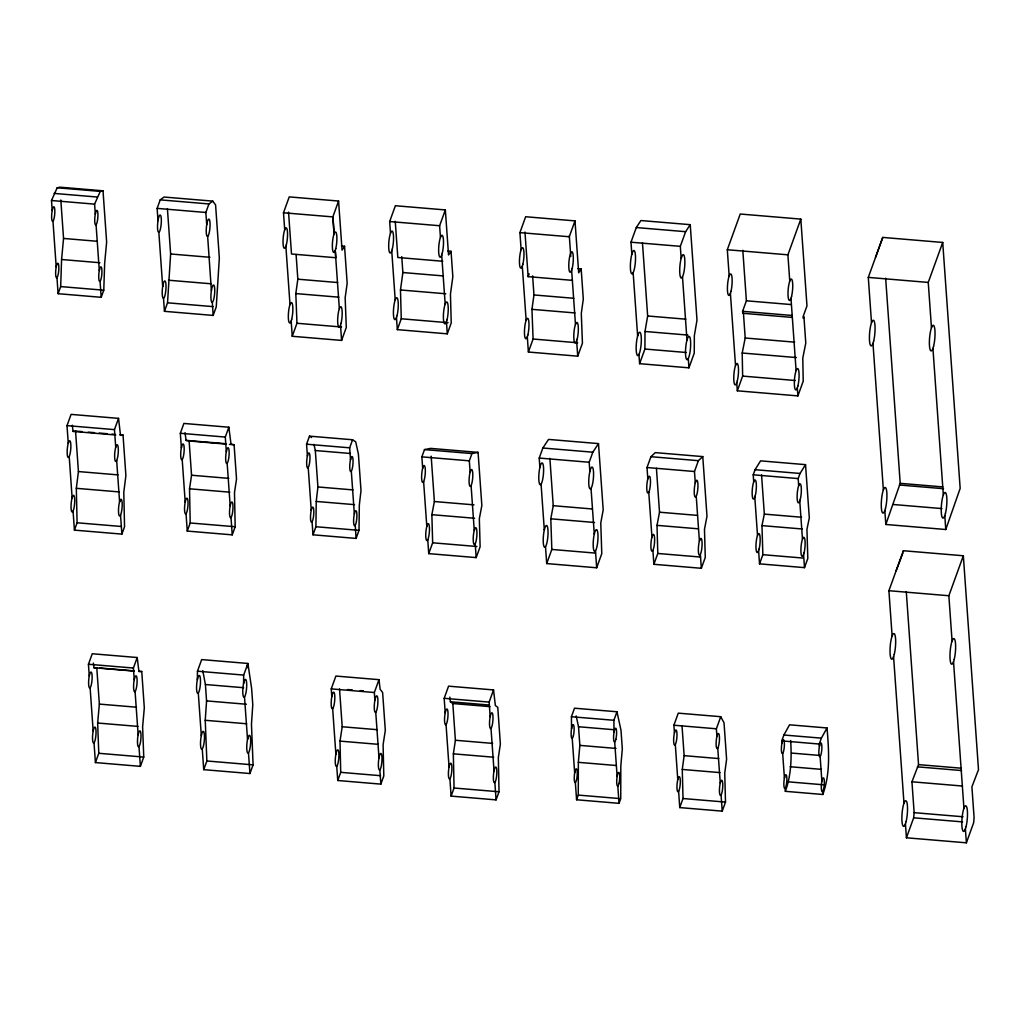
<?xml version="1.0" encoding="UTF-8"?>
<svg xmlns="http://www.w3.org/2000/svg" width="1030" height="1030" viewBox="0 0 1030 1030"><rect width="100%" height="100%" fill="white"/><g stroke="black" fill="none" stroke-linecap="round" stroke-linejoin="round"><path stroke-width="1.5" d="M571.534 728.751L571.431 716.726L574.508 708.202L616.983 711.769L621 730.309L622.313 748.952L620.82 765.882L620.742 798.649L619.043 803.336L576.581 799.769L578.268 795.083L578.345 762.329L579.851 745.385L578.525 726.742L576.182 715.927M631.841 254.268L630.991 242.205L636.295 227.553L640.892 220.536L690.229 224.669L697.001 320.111L694.349 335.626L694.246 353.161L688.941 367.826L639.604 363.68L644.909 349.028L644.999 331.48L647.651 315.978L642.463 242.797M307.404 456.097L306.567 444.2L309.489 436.141L352.582 439.759L355.71 441.831L358.414 454.153L361.002 490.576L359.328 505.06L359.007 530.347L356.084 538.42L312.991 534.802L315.914 526.729L316.236 501.443L317.909 486.958L315.322 450.535L313.97 444.368M616.983 711.769L613.893 720.279L614.009 732.317M202.253 748.849L203.721 769.655L249.942 773.53L253.084 764.865L251.462 724.167L252.788 704.79L251.616 688.388L247.895 663.462L201.674 659.586L197.464 671.2L197.348 679.749M247.895 663.462L243.685 675.075L243.569 683.624M52.208 210.532L51.5 200.515L57.178 187.769L59.907 187.19L103.013 190.808L106.644 242.063L104.674 263.126L103.772 290.19L101.198 297.31L58.105 293.692L60.68 286.585L61.581 259.509L63.551 238.445L60.822 200M158.015 220.639L157.139 208.382L160.229 199.859L164.028 197.039L212.747 201.12L215.579 204.919L219.339 258.067L216.249 306.901L213.159 315.425L164.44 311.33L167.53 302.807L170.632 253.985L167.414 208.652M203.721 769.655L206.863 760.977L205.24 720.292L206.567 700.902L205.408 684.512L202.781 670.684M138.638 671.264L141.741 671.521L144.316 707.867L142.616 726.794L143.749 757.063L140.389 766.359L95.417 762.573L98.777 753.291L97.644 723.021L99.356 704.095L96.781 667.749L93.962 667.723L93.395 663.062M781.937 743.274L781.77 740.879L783.894 735.008L789.547 724.811L827.013 727.965C828.867 749.982 830.566 773.375 822.816 794.478L785.349 791.323C791.298 775.32 791.71 757.423 790.654 740.506M892.122 636.051L888.903 590.705L903.374 550.728L963.333 555.762L978.5 769.655L971.908 786.83L974.097 817.691L973.62 822.828L966.385 842.81L906.426 837.789L913.662 817.794L914.138 812.657L911.949 781.796L918.541 764.62L906.271 591.581M119.853 434.789L123.021 435.046L125.892 475.551L123.793 492.301L124.54 526.755L121.888 534.106L74.418 530.128L77.083 522.777L76.323 488.323L78.435 471.56L75.55 431.068L73.04 431.403L72.332 425.21M674.444 732.871L673.903 725.223L678.281 713.146L720.742 716.7L724.026 722.815L726.601 759.226L724.747 773.002L725.493 802.087L722.223 811.138L679.749 807.584L683.019 798.52L682.272 769.449L684.139 755.659L682.002 725.583M447.921 251.05L451.037 251.307L452.84 276.722L450.445 294.168L451.23 322.957L447.29 333.836L397.323 329.639L401.262 318.772L400.477 289.971L402.872 272.538L401.752 256.65M341.368 246.003L344.548 246.273L347.174 283.327L345.153 297.722L346.299 327.411L341.6 340.415L292.25 336.282L296.962 323.266L295.816 293.576L297.837 279.194L296.086 254.487M577.985 268.637L581.165 268.907L583.302 299.086L581.293 313.481L582.439 343.17L577.727 356.174L528.39 352.028L533.089 339.024L531.944 309.335L533.965 294.953L532.613 275.886M181.37 447.908L180.327 433.282L183.894 423.446L228.853 427.218L231.016 444.149L234.093 444.767L236.527 479.002L234.492 492.572L235.175 526.742L232.239 534.853L187.267 531.081L190.202 522.97L189.533 488.799L191.554 475.229L189.121 440.982L186.044 440.377L185.065 432.677M445.218 712.94L444.175 698.314L448.578 686.16L493.537 689.933L495.366 705.55L497.76 707.301L500.374 744.033L498.34 757.604L499.022 791.774L496.074 799.885L451.114 796.113L454.05 788.001L453.367 753.831L455.402 740.261L452.801 703.529L450.406 701.778L449.853 697.091M331.802 696.641L331.248 688.89L335.896 676.053L378.989 679.671L380.122 689.25L382.619 692.495L385.31 730.373L383.096 744.729L383.804 775.963L380.843 784.126L337.75 780.508L340.711 772.346L340.003 741.111L342.205 726.755L339.527 688.877M539.887 467.466L539.218 458.054L542.849 448.011L548.539 439.411L598.494 443.608L603.194 509.889L600.773 523.008L601.778 553.638L596.666 567.775L546.698 563.577L551.823 549.441L550.805 518.811L553.239 505.691L549.878 458.35M422.673 468.277L421.862 456.856L424.489 449.595L430.617 448.385L478.075 452.376L481.847 505.511L479.336 518.657L480.122 546.776L476.195 557.603L428.725 553.625L432.652 542.797L431.866 514.678L434.377 501.533L431.171 456.2M647.819 478.95L647.007 467.53L650.934 456.702L655.299 452.621L702.769 456.599L706.992 516.185L704.481 529.33L705.267 557.449L701.34 568.29L653.87 564.298L657.797 553.471L657.011 525.352L659.522 512.206L656.419 468.302M729.176 276.014L727.309 249.736L740.235 214.021L800.812 219.107L806.979 305.884L803.168 316.403L803.31 318.36L803.915 316.686L805.782 343.093L802.782 358.105L803.22 381.177L797.902 395.893L737.313 390.808L742.643 376.092L742.205 353.02L745.205 338.007L743.441 313.159M753.715 481.847L753.213 474.804L755.067 469.693L760.565 460.861L805.524 464.646L809.31 517.884L806.941 529.381L807.816 558.453L804.494 567.633L759.535 563.861L762.857 554.681L761.968 525.609L764.337 514.112L761.556 474.959M720.266 783.058L719.918 784.757A7.635 1.571 -85.2 0 0 720.665 795.392L721.103 794.915A7.635 1.571 -85.2 0 0 722.738 783.328A7.635 1.571 -85.2 0 0 720.266 783.058L717.756 748.192A7.635 1.571 -85.2 0 0 719.416 736.566A7.635 1.571 -85.2 0 0 716.944 736.296L716.597 737.995A7.635 1.571 -85.2 0 0 717.356 748.63L717.781 748.153M871.509 322.738L868.29 277.392L882.762 237.415L942.72 242.449L960.166 488.375L945.772 529.51L885.813 524.476L900.207 483.34L885.658 278.255M95.301 214.15L94.593 204.133L100.27 191.387L103.013 190.808M68.263 443.325L67.002 425.635L71.083 414.382L118.54 418.373L120.51 435.394L123.021 435.046M115.721 447.303L114.472 429.613L118.54 418.373M206.721 224.733L205.858 212.476L208.936 203.953L212.747 201.12M89.275 676.028L88.438 664.26L92.249 653.754L137.209 657.526L138.934 671.496L141.741 671.521M284.705 229.819L283.495 212.772L289.237 196.897L338.574 201.043L342.063 250.148L344.548 246.273M134.248 679.8L133.411 668.032L137.209 657.526M226.33 451.681L225.3 437.055L228.853 427.218M334.042 233.952L332.832 216.905L338.574 201.043M390.486 233.192L389.662 221.54L395.378 205.73L445.346 209.927L448.539 254.951L451.037 251.307M350.496 459.715L349.659 447.818L352.582 439.759M440.454 237.389L439.617 225.737L445.346 209.927M521.129 249.659L519.918 232.613L525.66 216.738L574.998 220.884L578.68 272.783L581.165 268.907M374.894 700.258L374.341 692.508L378.989 679.671M572.474 280.366L528.133 276.645L529.15 273.838M470.144 472.255L469.332 460.835L471.959 453.573L478.075 452.376M574.998 220.884L569.255 236.758L519.918 232.613M490.177 716.713L489.147 702.087L493.537 689.933M589.842 471.663L589.186 462.251L592.817 452.196L598.494 443.608M681.178 258.414L680.328 246.337L685.632 231.686L690.229 224.669M792.147 317.42L742.72 313.274L742.591 311.318L746.39 300.799L742.81 250.316M695.289 482.928L694.477 471.508L698.392 460.68L702.769 456.599M789.753 281.1L787.899 254.822L800.812 219.107M798.675 485.632L798.186 478.577L800.04 473.465L805.524 464.646M716.919 736.437L716.378 728.789L720.742 716.7M931.468 327.772L928.249 282.426L942.72 242.449M819.417 746.415L819.249 744.033L821.374 738.15L827.013 727.965M952.068 641.085L948.862 595.739L963.333 555.762M875.526 257.41L882.762 237.415M896.139 570.723L902.834 553.174M355.247 525.274L354.822 525.738A7.558 1.545 -85.2 0 1 354.075 515.219L354.423 513.545A7.558 1.545 -85.2 0 1 356.869 513.803A7.558 1.545 -85.2 0 1 355.247 525.274L356.084 538.42M675.32 744.587L674.882 745.063A7.635 1.571 -85.2 0 1 674.122 734.429L674.483 732.729A7.635 1.571 -85.2 0 1 676.942 733A7.635 1.571 -85.2 0 1 675.32 744.587L677.766 779.633M678.628 791.362L678.204 791.825A7.635 1.571 -85.2 0 1 677.444 781.204L677.792 779.504A7.635 1.571 -85.2 0 1 680.264 779.762A7.635 1.571 -85.2 0 1 678.628 791.362L679.749 807.584M636.295 227.553L685.632 231.686M57.178 187.769L100.27 191.387M160.229 199.859L208.936 203.953M54.075 193.408L97.168 197.026M389.662 221.54L439.617 225.737M727.309 249.736L787.899 254.822M283.495 212.772L332.832 216.905M630.991 242.205L680.328 246.337M157.139 208.382L205.858 212.476M51.5 200.515L94.593 204.133M868.29 277.392L928.249 282.426M442.784 261.26L397.825 257.487L395.25 221.308M63.551 238.445L97.065 241.265M746.39 300.799L791.027 304.545M402.872 272.538L443.467 275.937M170.632 253.985L209.914 257.281M742.591 311.318L792.006 315.463M533.965 294.953L573.762 298.288M61.581 259.509L99.884 262.727M297.837 279.194L337.621 282.529M400.477 289.971L445.758 293.769M647.651 315.978L685.851 319.184M531.944 309.335L574.92 312.94M168.457 280.212L210.88 283.765M295.816 293.576L338.793 297.181M745.205 338.007L794.632 342.153M644.999 331.48L687.976 335.085M60.68 286.585L103.772 290.19M401.262 318.772L448.102 322.699M167.53 302.807L213.094 306.631M742.205 353.02L796.409 357.565M533.089 339.024L577.663 342.771M644.909 349.028L686.289 352.505M296.962 323.266L341.522 327.012M742.643 376.092L795.25 380.508M650.934 456.702L698.392 460.68M542.849 448.011L592.817 452.196M755.067 469.693L800.04 473.465M900.207 483.34L942.811 486.907M899.357 485.001L943.532 488.709M753.213 474.804L798.186 478.577M539.218 458.054L589.186 462.251M647.007 467.53L694.477 471.508M424.489 449.595L471.959 453.573M180.327 433.282L225.3 437.055M306.567 444.2L349.659 447.818M67.002 425.635L114.472 429.613M421.862 456.856L469.332 460.835M315.322 450.535L350.432 453.483M75.55 431.068L81.885 431.596M88.219 432.137L94.541 432.664M99.292 433.064L107.197 433.72M111.948 434.119L115.115 434.39M186.044 440.377L226.355 443.75M189.121 440.982L226.343 444.11M229.445 444.368L234.093 444.767M73.04 431.403L115.759 434.995M893.049 504.481L941.961 508.588M764.337 514.112L801.546 517.24M659.522 512.206L697.503 515.399M191.554 475.229L228.776 478.358M553.239 505.691L592.263 508.975M317.909 486.958L353.02 489.907M761.968 525.609L802.28 528.995M78.435 471.56L117.987 474.882M434.377 501.533L473.942 504.855M657.011 525.352L698.147 528.802M550.805 518.811L594.529 522.48M189.533 488.799L229.845 492.185M316.236 501.443L354.539 504.649M431.866 514.678L474.585 518.257M76.323 488.323L119.042 491.902M762.857 554.681L803.168 558.067M657.797 553.471L700.516 557.05M315.914 526.729L359.007 530.347M551.823 549.441L595.533 553.11M432.652 542.797L476.954 546.505M190.202 522.97L235.175 526.742M888.903 590.705L948.862 595.739M77.083 522.777L121.386 526.485M197.464 671.2L243.685 675.075M88.438 664.26L133.411 668.032M99.871 668.007L133.99 670.878M93.962 667.723L134.273 671.109M347.509 689.546L352.299 689.946M360.268 690.615L363.461 690.885M331.248 688.89L374.341 692.508M444.175 698.314L489.147 702.087M450.406 701.778L489.16 705.035M452.801 703.529L490.01 706.644M205.408 684.512L243.647 687.718M673.903 725.223L716.378 728.789M571.431 716.726L613.893 720.279M783.894 735.008L821.374 738.15M781.77 740.879L819.249 744.033M578.525 726.742L614.704 729.781M206.567 700.902L246.402 704.25M791.542 753.072L819.648 755.428M918.541 764.62L961.144 768.2M917.37 766.835L961.544 770.543M99.356 704.095L136.565 707.211M579.851 745.385L616.03 748.424M342.205 726.755L377.328 729.691M684.139 755.659L718.734 758.569M790.139 766.732L821.374 769.358M455.402 740.261L492.61 743.39M205.24 720.292L246.685 723.768M911.949 781.796L962.445 786.032M682.272 769.449L720.022 772.616M340.003 741.111L378.306 744.33M578.345 762.329L616.095 765.496M97.644 723.021L137.956 726.408M453.367 753.831L493.692 757.217M788.774 781.873L823.125 784.757M914.138 812.657L963.05 816.764M683.019 798.52L725.493 802.087M913.662 817.794L962.574 821.901M206.863 760.977L253.084 764.865M340.711 772.346L380.611 775.693M98.777 753.291L143.749 757.063M578.268 795.083L619.172 798.52M454.05 788.001L499.022 791.774M207.648 236.411L207.184 236.359A8.716 1.79 -85.2 0 1 206.476 226.458L206.785 224.282A8.716 1.79 -85.2 0 1 210.004 222.647A8.716 1.79 -85.2 0 1 207.648 236.411L211.395 290.615M212.322 302.292L211.858 302.241A8.716 1.79 -85.2 0 1 211.15 292.34L211.459 290.164A8.716 1.79 -85.2 0 1 214.678 288.529A8.716 1.79 -85.2 0 1 212.322 302.292L213.159 315.425M309.489 436.141L311.575 437.518M247.239 665.251L248.294 668.161M932.935 348.398L943.326 494.967M944.793 515.592L945.772 529.51M953.535 661.711L963.926 808.267M965.393 828.905L966.385 842.81M903.374 550.728L903.426 551.514M872.976 343.376L883.367 489.932M884.834 510.558L885.813 524.476M893.577 656.677L903.98 803.245M905.434 823.871L906.426 837.789M790.989 298.378L796.1 370.594M797.323 387.872L797.902 395.893M820.125 756.471L821.901 781.525M822.597 791.375L822.816 794.478M799.769 501.044L802.473 539.154M803.567 554.565L804.494 567.633M782.658 753.316L784.422 778.178M785.13 788.22L785.349 791.323M754.81 497.271L757.514 535.368M758.608 550.793L759.535 563.861M730.399 293.293L735.523 365.508M736.746 382.787L737.313 390.808M721.064 794.954L722.223 811.138M682.491 276.787L686.984 340.119M688.285 358.492L688.941 367.826M696.229 496.228L699.409 541.098M700.349 554.385L701.34 568.29M633.141 272.641L637.634 335.973M638.948 354.346L639.604 363.68M648.758 492.25L651.951 537.106M652.891 550.406L653.87 564.298M614.691 741.896L617.137 776.504M617.82 786.096L619.043 803.336M591.027 488.336L594.284 534.158M595.469 550.831L596.666 567.775M569.307 235.767L570.774 256.483M571.637 270.324L575.474 324.424M576.646 340.956L577.727 356.174M572.216 738.33L574.676 772.938M575.358 782.53L576.581 799.769M524.965 232.046L528.133 276.645M541.072 484.139L544.316 529.961M545.501 546.634L546.698 563.577M522.3 266.178L526.137 320.291M527.309 336.81L528.39 352.028M491.001 728.274L494.027 770.904M494.851 782.478L496.074 799.885M471.083 485.555L474.264 530.424M475.203 543.711L476.195 557.603M441.703 255.118L445.179 304.069M446.441 321.798L447.29 333.836M446.029 724.502L449.054 767.131M449.878 778.706L451.114 796.113M423.613 481.564L426.806 526.433M427.746 539.733L428.725 553.625M391.748 250.921L395.211 299.872M396.473 317.601L397.323 329.639M375.744 712.193L378.989 757.9M379.825 769.835L380.843 784.126M351.307 471.173L354.346 513.919M332.986 217.394L334.196 234.467M335.407 251.526L335.844 257.732L291.503 254.011L288.542 212.129M335.214 250.47L339.346 308.678M340.518 325.197L341.6 340.415M332.651 708.576L335.883 754.282M336.733 766.217L337.75 780.508M308.215 467.556L311.253 510.301M312.064 521.759L312.991 534.802M285.877 246.337L289.997 304.532M291.168 321.051L292.25 336.282M244.496 696.821L247.535 739.54M248.462 752.737L249.942 773.53M227.154 463.243L230.179 505.872M231.003 517.446L232.239 534.853M182.194 459.47L185.207 502.099M186.031 513.674L187.267 531.081M198.288 692.945L201.314 735.652M158.839 232.304L162.689 286.533M163.513 298.198L164.44 311.33M135.072 691.491L138.149 734.854M138.973 746.531L140.389 766.359M116.66 460.526L119.596 501.829M120.536 515.039L121.888 534.106M96.06 224.746L99.305 270.62M100.065 281.216L101.198 297.31M90.112 687.718L93.176 731.081M94.013 742.759L95.417 762.573M52.968 221.128L56.212 267.002M56.972 277.598L58.105 293.692M69.203 456.548L72.126 497.838M73.066 511.06L74.418 530.128M783.65 739.875A6.888 1.416 -85.2 0 1 784.358 745.913A6.888 1.416 -85.2 0 1 782.89 753.072L782.491 753.497A6.888 1.416 -85.2 0 1 781.809 743.892L782.131 742.36A6.888 1.416 -85.2 0 1 783.289 739.836M158.066 220.188L157.77 222.364A8.716 1.79 -85.2 0 0 158.466 232.265L158.929 232.317A8.716 1.79 -85.2 0 0 161.285 218.553A8.716 1.79 -85.2 0 0 158.066 220.188M162.74 286.082L162.444 288.258A8.716 1.79 -85.2 0 0 163.139 298.159L163.603 298.211A8.716 1.79 -85.2 0 0 165.959 284.447A8.716 1.79 -85.2 0 0 162.74 286.082M52.427 209.489L52.092 211.111A7.313 1.494 -85.2 0 0 52.813 221.296L53.225 220.845A7.313 1.494 -85.2 0 0 54.796 209.747A7.313 1.494 -85.2 0 0 52.427 209.489M56.431 265.959L56.096 267.581A7.313 1.494 -85.2 0 0 56.817 277.765L57.229 277.315A7.313 1.494 -85.2 0 0 58.8 266.216A7.313 1.494 -85.2 0 0 56.431 265.959M95.52 213.107L95.185 214.729A7.313 1.494 -85.2 0 0 95.906 224.913L96.318 224.463A7.313 1.494 -85.2 0 0 97.889 213.365A7.313 1.494 -85.2 0 0 95.52 213.107M99.524 269.577L99.189 271.199A7.313 1.494 -85.2 0 0 99.91 281.383L100.335 280.933A7.313 1.494 -85.2 0 0 101.893 269.834A7.313 1.494 -85.2 0 0 99.524 269.577M89.494 674.985L89.121 676.774A8.008 1.648 -85.2 0 0 89.919 687.924L90.37 687.422A8.008 1.648 -85.2 0 0 92.082 675.268A8.008 1.648 -85.2 0 0 89.494 674.985M93.395 730.038L93.035 731.815A8.008 1.648 -85.2 0 0 93.82 742.965L94.284 742.476A8.008 1.648 -85.2 0 0 95.983 730.309A8.008 1.648 -85.2 0 0 93.395 730.038M181.563 446.917L181.203 448.681A7.905 1.622 -85.2 0 0 181.988 459.689L182.439 459.2A7.905 1.622 -85.2 0 0 184.125 447.2A7.905 1.622 -85.2 0 0 181.563 446.917M134.466 678.77L134.093 680.547A8.008 1.648 -85.2 0 0 134.879 691.697L135.342 691.194A8.008 1.648 -85.2 0 0 137.054 679.04A8.008 1.648 -85.2 0 0 134.466 678.77M185.413 501.121L185.052 502.872A7.905 1.622 -85.2 0 0 185.838 513.893L186.288 513.404A7.905 1.622 -85.2 0 0 187.975 501.391A7.905 1.622 -85.2 0 0 185.413 501.121M138.368 733.811L137.994 735.587A8.008 1.648 -85.2 0 0 138.793 746.737L139.243 746.248A8.008 1.648 -85.2 0 0 140.956 734.094A8.008 1.648 -85.2 0 0 138.368 733.811M226.536 450.689L226.175 452.453A7.905 1.622 -85.2 0 0 226.961 463.461L227.411 462.972A7.905 1.622 -85.2 0 0 229.098 450.973A7.905 1.622 -85.2 0 0 226.536 450.689M230.385 504.893L230.025 506.657A7.905 1.622 -85.2 0 0 230.797 517.665L231.248 517.176A7.905 1.622 -85.2 0 0 232.935 505.164A7.905 1.622 -85.2 0 0 230.385 504.893M197.541 678.809L197.129 680.791A8.935 1.828 -85.2 0 0 198.018 693.242L198.52 692.688A8.935 1.828 -85.2 0 0 200.438 679.118A8.935 1.828 -85.2 0 0 197.541 678.809M201.507 734.712L201.095 736.695A8.935 1.828 -85.2 0 0 201.983 749.145L202.485 748.591A8.935 1.828 -85.2 0 0 204.404 735.021A8.935 1.828 -85.2 0 0 201.507 734.712M243.762 682.684L243.35 684.667A8.935 1.828 -85.2 0 0 244.226 697.117L244.741 696.563A8.935 1.828 -85.2 0 0 246.646 682.993A8.935 1.828 -85.2 0 0 243.762 682.684M247.728 738.587L247.316 740.583A8.935 1.828 -85.2 0 0 248.191 753.02L248.706 752.467A8.935 1.828 -85.2 0 0 250.612 738.896A8.935 1.828 -85.2 0 0 247.728 738.587M307.481 455.724L307.133 457.41A7.558 1.545 -85.2 0 0 307.88 467.916L308.318 467.453A7.558 1.545 -85.2 0 0 309.927 455.994A7.558 1.545 -85.2 0 0 307.481 455.724M311.33 509.927L310.983 511.601A7.558 1.545 -85.2 0 0 311.73 522.12L312.154 521.656A7.558 1.545 -85.2 0 0 313.777 510.185A7.558 1.545 -85.2 0 0 311.33 509.927M350.573 459.341L350.226 461.028A7.558 1.545 -85.2 0 0 350.973 471.534L351.41 471.071A7.558 1.545 -85.2 0 0 353.02 459.599A7.558 1.545 -85.2 0 0 350.573 459.341M332.072 695.302L331.699 697.156A8.317 1.7 -85.2 0 0 332.523 708.717L332.999 708.202A8.317 1.7 -85.2 0 0 334.763 695.585A8.317 1.7 -85.2 0 0 332.072 695.302M336.166 752.943L335.78 754.784A8.317 1.7 -85.2 0 0 336.604 766.359L337.08 765.844A8.317 1.7 -85.2 0 0 338.857 753.226A8.317 1.7 -85.2 0 0 336.166 752.943M375.178 698.919L374.791 700.76A8.317 1.7 -85.2 0 0 375.615 712.335L376.092 711.82A8.317 1.7 -85.2 0 0 377.856 699.203A8.317 1.7 -85.2 0 0 375.178 698.919M379.259 756.561L378.885 758.402A8.317 1.7 -85.2 0 0 379.697 769.976L380.173 769.462A8.317 1.7 -85.2 0 0 381.95 756.844A8.317 1.7 -85.2 0 0 379.259 756.561M445.411 711.949L445.05 713.713A7.905 1.622 -85.2 0 0 445.835 724.721L446.286 724.232A7.905 1.622 -85.2 0 0 447.973 712.232A7.905 1.622 -85.2 0 0 445.411 711.949M449.26 766.153L448.9 767.904A7.905 1.622 -85.2 0 0 449.672 778.925L450.136 778.435A7.905 1.622 -85.2 0 0 451.822 766.423A7.905 1.622 -85.2 0 0 449.26 766.153M539.99 466.976L539.488 469.41A10.97 2.253 -85.2 0 0 540.57 484.679L541.188 483.997A10.97 2.253 -85.2 0 0 543.531 467.35A10.97 2.253 -85.2 0 0 539.99 466.976M490.383 715.721L490.023 717.485A7.905 1.622 -85.2 0 0 490.808 728.493L491.259 728.004A7.905 1.622 -85.2 0 0 492.945 716.005A7.905 1.622 -85.2 0 0 490.383 715.721M494.233 769.925L493.859 771.689A7.905 1.622 -85.2 0 0 494.645 782.697L495.095 782.208A7.905 1.622 -85.2 0 0 496.782 770.195A7.905 1.622 -85.2 0 0 494.233 769.925M544.419 529.471L543.917 531.905A10.97 2.253 -85.2 0 0 544.999 547.175L545.63 546.505A10.97 2.253 -85.2 0 0 547.96 529.858A10.97 2.253 -85.2 0 0 544.419 529.471M589.945 471.173L589.443 473.607A10.97 2.253 -85.2 0 0 590.525 488.877L591.156 488.194A10.97 2.253 -85.2 0 0 593.499 471.547A10.97 2.253 -85.2 0 0 589.945 471.173M594.387 533.669L593.885 536.102A10.97 2.253 -85.2 0 0 594.967 551.372L595.585 550.69A10.97 2.253 -85.2 0 0 597.928 534.042A10.97 2.253 -85.2 0 0 594.387 533.669M784.603 777.264L784.293 778.796A6.888 1.416 -85.2 0 0 784.976 788.401L785.362 787.976A6.888 1.416 -85.2 0 0 786.83 777.508A6.888 1.416 -85.2 0 0 784.603 777.264M819.597 745.501L819.288 747.033A6.888 1.416 -85.2 0 0 819.97 756.638L820.356 756.213A6.888 1.416 -85.2 0 0 821.837 745.746A6.888 1.416 -85.2 0 0 819.597 745.501M822.082 780.405L821.76 781.937A6.888 1.416 -85.2 0 0 822.442 791.542L822.841 791.117A6.888 1.416 -85.2 0 0 824.309 780.65A6.888 1.416 -85.2 0 0 822.082 780.405M68.534 442.385L68.096 443.891A8.395 1.725 -85.2 0 0 67.22 454.088A8.395 1.725 -85.2 0 0 69.01 456.934L69.499 455.891A8.395 1.725 -85.2 0 0 70.812 444.188A8.395 1.725 -85.2 0 0 68.534 442.385M72.409 496.898L71.958 498.404A8.395 1.725 -85.2 0 0 71.096 508.601A8.395 1.725 -85.2 0 0 72.885 511.459L73.362 510.404A8.395 1.725 -85.2 0 0 74.675 498.7A8.395 1.725 -85.2 0 0 72.409 496.898M116.004 446.363L115.553 447.87A8.395 1.725 -85.2 0 0 114.691 458.067A8.395 1.725 -85.2 0 0 116.48 460.925L116.957 459.869A8.395 1.725 -85.2 0 0 118.27 448.166A8.395 1.725 -85.2 0 0 116.004 446.363M119.866 500.876L119.429 502.395A8.395 1.725 -85.2 0 0 118.553 512.58A8.395 1.725 -85.2 0 0 120.356 515.438L120.832 514.382A8.395 1.725 -85.2 0 0 122.145 502.692A8.395 1.725 -85.2 0 0 119.866 500.876M422.995 467.169L422.545 468.702A8.472 1.738 -85.2 0 0 421.669 478.989A8.472 1.738 -85.2 0 0 423.485 481.86L423.961 480.804A8.472 1.738 -85.2 0 0 425.287 468.998A8.472 1.738 -85.2 0 0 422.995 467.169M427.128 525.339L426.678 526.858A8.472 1.738 -85.2 0 0 425.802 537.145A8.472 1.738 -85.2 0 0 427.605 540.029L428.094 538.96A8.472 1.738 -85.2 0 0 429.42 527.154A8.472 1.738 -85.2 0 0 427.128 525.339M470.465 471.161L470.015 472.68A8.472 1.738 -85.2 0 0 469.139 482.967A8.472 1.738 -85.2 0 0 470.955 485.851L471.431 484.782A8.472 1.738 -85.2 0 0 472.757 472.976A8.472 1.738 -85.2 0 0 470.465 471.161M474.585 529.317L474.135 530.849A8.472 1.738 -85.2 0 0 473.272 541.123A8.472 1.738 -85.2 0 0 475.075 544.007L475.564 542.952A8.472 1.738 -85.2 0 0 476.877 531.132A8.472 1.738 -85.2 0 0 474.585 529.317M632.278 252.801L631.648 254.912A11.703 2.395 -85.2 0 0 630.45 269.113A11.703 2.395 -85.2 0 0 632.948 273.092L633.617 271.624A11.703 2.395 -85.2 0 0 635.446 255.324A11.703 2.395 -85.2 0 0 632.278 252.801M638.072 334.518L637.454 336.617A11.703 2.395 -85.2 0 0 636.244 350.818A11.703 2.395 -85.2 0 0 638.742 354.796L639.411 353.329A11.703 2.395 -85.2 0 0 641.239 337.029A11.703 2.395 -85.2 0 0 638.072 334.518M681.615 256.946L680.997 259.058A11.703 2.395 -85.2 0 0 679.787 273.246A11.703 2.395 -85.2 0 0 682.285 277.225L682.954 275.77A11.703 2.395 -85.2 0 0 684.783 259.457A11.703 2.395 -85.2 0 0 681.615 256.946M687.409 338.651L686.791 340.763A11.703 2.395 -85.2 0 0 685.581 354.951A11.703 2.395 -85.2 0 0 688.079 358.929L688.748 357.474A11.703 2.395 -85.2 0 0 690.576 341.162A11.703 2.395 -85.2 0 0 687.409 338.651M648.14 477.856L647.69 479.375A8.472 1.738 -85.2 0 0 646.827 489.662A8.472 1.738 -85.2 0 0 648.63 492.546L649.119 491.477A8.472 1.738 -85.2 0 0 650.432 479.671A8.472 1.738 -85.2 0 0 648.14 477.856M652.273 536.012L651.823 537.531A8.472 1.738 -85.2 0 0 650.947 547.818A8.472 1.738 -85.2 0 0 652.75 550.702L653.239 549.647A8.472 1.738 -85.2 0 0 654.565 537.827A8.472 1.738 -85.2 0 0 652.273 536.012M695.611 481.834L695.16 483.366A8.472 1.738 -85.2 0 0 694.284 493.64A8.472 1.738 -85.2 0 0 696.1 496.524L696.576 495.469A8.472 1.738 -85.2 0 0 697.902 483.649A8.472 1.738 -85.2 0 0 695.611 481.834M699.743 539.99L699.28 541.523A8.472 1.738 -85.2 0 0 698.417 551.81A8.472 1.738 -85.2 0 0 700.22 554.681L700.709 553.625A8.472 1.738 -85.2 0 0 702.035 541.819A8.472 1.738 -85.2 0 0 699.743 539.99M791.555 296.447A10.751 2.202 -85.2 0 0 791.555 279.156A10.751 2.202 -85.2 0 0 788.001 293.614A10.751 2.202 -85.2 0 0 791.555 296.447M797.902 385.941A10.751 2.202 -85.2 0 0 797.902 368.65A10.751 2.202 -85.2 0 0 794.349 383.109A10.751 2.202 -85.2 0 0 797.902 385.941M730.978 291.361A10.751 2.202 -85.2 0 0 730.978 274.07A10.751 2.202 -85.2 0 0 727.412 288.542A10.751 2.202 -85.2 0 0 730.978 291.361M737.326 380.855A10.751 2.202 -85.2 0 0 737.326 363.564A10.751 2.202 -85.2 0 0 733.759 378.023A10.751 2.202 -85.2 0 0 737.326 380.855M527.849 334.969A10.274 2.111 -85.2 0 0 527.849 318.425A10.274 2.111 -85.2 0 0 524.45 332.265A10.274 2.111 -85.2 0 0 527.849 334.969M522.841 264.324A10.274 2.111 -85.2 0 0 522.841 247.792A10.274 2.111 -85.2 0 0 519.442 261.633A10.274 2.111 -85.2 0 0 522.841 264.324M572.178 268.47A10.274 2.111 -85.2 0 0 572.191 251.938A10.274 2.111 -85.2 0 0 568.779 265.766A10.274 2.111 -85.2 0 0 572.178 268.47M577.199 339.102A10.274 2.111 -85.2 0 0 577.199 322.57A10.274 2.111 -85.2 0 0 573.787 336.398A10.274 2.111 -85.2 0 0 577.199 339.102M447.02 319.815A11.021 2.266 -85.2 0 0 447.02 302.073A11.021 2.266 -85.2 0 0 443.376 316.918A11.021 2.266 -85.2 0 0 447.02 319.815M392.327 248.938A11.021 2.266 -85.2 0 0 392.327 231.196A11.021 2.266 -85.2 0 0 388.683 246.041A11.021 2.266 -85.2 0 0 392.327 248.938M397.052 315.618A11.021 2.266 -85.2 0 0 397.065 297.876A11.021 2.266 -85.2 0 0 393.409 312.721A11.021 2.266 -85.2 0 0 397.052 315.618M442.295 253.135A11.021 2.266 -85.2 0 0 442.295 235.394A11.021 2.266 -85.2 0 0 438.638 250.239A11.021 2.266 -85.2 0 0 442.295 253.135M335.767 248.629A10.274 2.111 -85.2 0 0 335.767 232.098A10.274 2.111 -85.2 0 0 332.355 245.925A10.274 2.111 -85.2 0 0 335.767 248.629M291.722 319.21A10.274 2.111 -85.2 0 0 291.722 302.666A10.274 2.111 -85.2 0 0 288.323 316.506A10.274 2.111 -85.2 0 0 291.722 319.21M286.417 244.483A10.274 2.111 -85.2 0 0 286.43 227.952A10.274 2.111 -85.2 0 0 283.018 241.78A10.274 2.111 -85.2 0 0 286.417 244.483M341.059 323.343A10.274 2.111 -85.2 0 0 341.059 306.811A10.274 2.111 -85.2 0 0 337.66 320.652A10.274 2.111 -85.2 0 0 341.059 323.343M755.312 495.546A9.592 1.97 -85.2 0 0 755.325 480.122A9.592 1.97 -85.2 0 0 752.145 493.022A9.592 1.97 -85.2 0 0 755.312 495.546M759.11 549.067A9.592 1.97 -85.2 0 0 759.11 533.643A9.592 1.97 -85.2 0 0 755.943 546.544A9.592 1.97 -85.2 0 0 759.11 549.067M800.284 499.318A9.592 1.97 -85.2 0 0 800.284 483.894A9.592 1.97 -85.2 0 0 797.117 496.795A9.592 1.97 -85.2 0 0 800.284 499.318M804.082 552.84A9.592 1.97 -85.2 0 0 804.082 537.415A9.592 1.97 -85.2 0 0 800.902 550.316A9.592 1.97 -85.2 0 0 804.082 552.84M618.979 783.56A6.901 1.416 -85.2 0 0 618.979 772.461A6.901 1.416 -85.2 0 0 616.7 781.744A6.901 1.416 -85.2 0 0 618.979 783.56M615.85 739.373A6.901 1.416 -85.2 0 0 615.85 728.274A6.901 1.416 -85.2 0 0 613.558 737.557A6.901 1.416 -85.2 0 0 615.85 739.373M573.375 735.806A6.901 1.416 -85.2 0 0 573.375 724.708A6.901 1.416 -85.2 0 0 571.096 733.991A6.901 1.416 -85.2 0 0 573.375 735.806M576.517 779.993A6.901 1.416 -85.2 0 0 576.517 768.895A6.901 1.416 -85.2 0 0 574.225 778.178A6.901 1.416 -85.2 0 0 576.517 779.993M885.517 508.254A12.836 2.627 -85.2 0 0 885.517 487.602A12.836 2.627 -85.2 0 0 881.268 504.88A12.836 2.627 -85.2 0 0 885.517 508.254M945.476 513.288A12.836 2.627 -85.2 0 0 945.476 492.636A12.836 2.627 -85.2 0 0 941.227 509.914A12.836 2.627 -85.2 0 0 945.476 513.288M873.659 341.059A12.836 2.627 -85.2 0 0 873.659 320.407A12.836 2.627 -85.2 0 0 869.41 337.685A12.836 2.627 -85.2 0 0 873.659 341.059M933.618 346.093A12.836 2.627 -85.2 0 0 933.618 325.441A12.836 2.627 -85.2 0 0 929.369 342.72A12.836 2.627 -85.2 0 0 933.618 346.093M894.259 654.372A12.836 2.627 -85.2 0 0 894.272 633.72A12.836 2.627 -85.2 0 0 890.01 650.999A12.836 2.627 -85.2 0 0 894.259 654.372M954.218 659.406A12.836 2.627 -85.2 0 0 954.218 638.755A12.836 2.627 -85.2 0 0 949.969 656.033A12.836 2.627 -85.2 0 0 954.218 659.406M966.076 826.601A12.836 2.627 -85.2 0 0 966.076 805.949A12.836 2.627 -85.2 0 0 961.827 823.228A12.836 2.627 -85.2 0 0 966.076 826.601M906.117 821.567A12.836 2.627 -85.2 0 0 906.13 800.915A12.836 2.627 -85.2 0 0 901.868 818.193A12.836 2.627 -85.2 0 0 906.117 821.567"/></g></svg>
